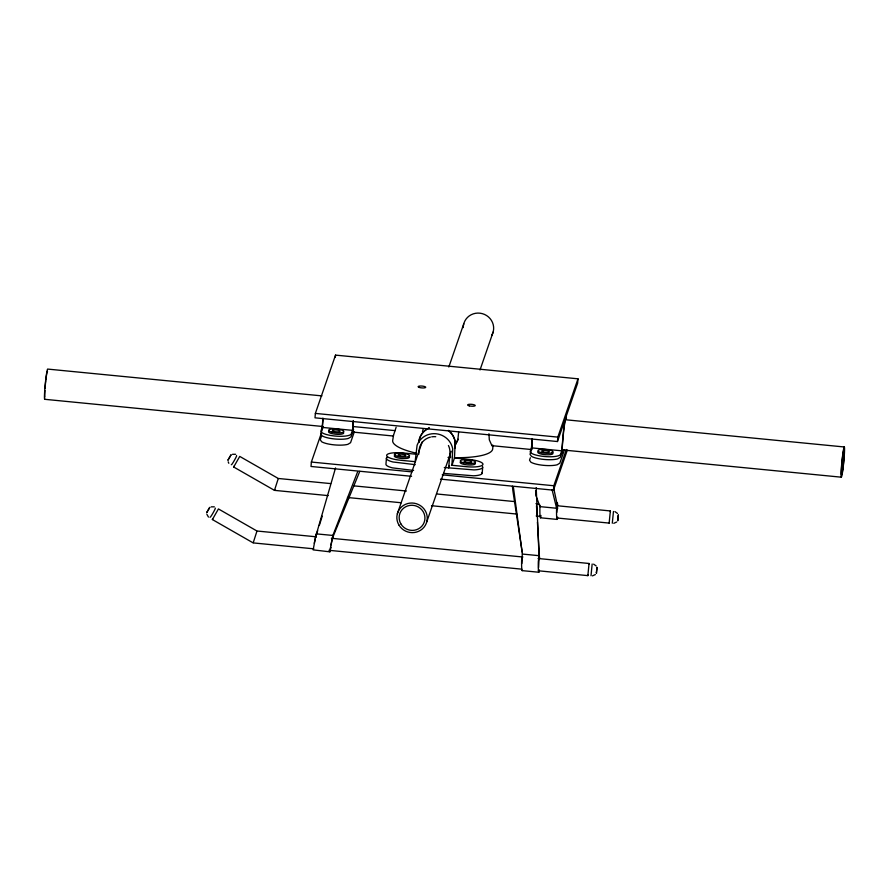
<?xml version="1.0" encoding="UTF-8"?>
<svg xmlns="http://www.w3.org/2000/svg" width="889" height="889" viewBox="0 0 889 889"><rect width="100%" height="100%" fill="white"/><g stroke="black" fill="none" stroke-linecap="round" stroke-linejoin="round"><path stroke-width="1.33" d="M521.843 563.57L522.243 557.17M556.792 512.375L557.314 505.819L557.647 508.541M488.939 433.743L489.317 439.855L491.917 445.667L530.844 449.478M540.034 505.174L539.934 507.175A8.245 0.678 -89.3 0 0 539.99 515.253L540.268 517.465A8.501 0.7 -89.3 0 0 540.968 515.453M357.589 471.903L332.853 535.478L332.697 537.567L359.767 471.359M321.229 433.543L311.372 462.047L311.006 466.469L411.574 476.304M315.362 413.407L315.006 417.83L557.459 441.533L577.628 383.237L577.994 378.814L335.531 355.111L315.362 413.407L557.825 437.11L577.994 378.814M353.266 421.042L352.5 430.354L351.288 433.854A15.257 3.745 4.7 0 1 334.875 436.021A15.257 3.745 4.7 0 1 320.973 430.898L322.185 427.398L322.951 418.074M322.196 429.609L323.085 418.897M335.353 357.322L335.531 355.111M352.511 432.576L353.055 425.875M386.448 458.079L385.97 463.98A15.257 3.745 4.7 0 0 392.449 467.87L413.596 470.448M393.494 435.488L392.671 440.588A50.184 12.313 4.7 0 0 416.641 453.279M418.808 454.212L419.13 450.19A15.48 14.98 19.1 0 1 430.409 437.121M451.956 465.28L454.479 457.991L469.025 459.413A15.257 3.745 4.7 0 1 482.916 464.547A15.257 3.745 4.7 0 1 466.503 466.703L451.956 465.28L452.701 448.789A18.558 17.958 19.1 0 0 435.988 433.754A18.558 17.958 19.1 0 0 417.085 445.311L415.13 461.68L400.583 460.258A15.257 3.745 4.7 0 1 386.693 455.135A15.257 3.745 4.7 0 1 403.106 452.968L416.33 454.268M454.479 457.991L455.224 441.5A18.558 17.958 19.1 0 0 448.501 430.498M482.194 473.381L482.671 467.492M492.995 445.311L492.695 448.912A50.184 12.313 4.7 0 1 454.468 457.668M566.393 418.786A18.558 1.133 -84.4 0 0 563.17 434.243L561.77 450.823L560.559 454.312A15.257 3.745 4.7 0 1 544.146 456.479A15.257 3.745 4.7 0 1 530.255 451.356L531.466 447.856L532.233 438.533M531.578 448.734L532.022 443.378M440.5 479.127L553.469 490.172L553.825 485.75L566.382 449.478M557.459 441.533L557.825 437.11M561.781 453.034L562.993 438.299A15.48 0.945 -84.4 0 1 565.971 419.797L844.372 446.978A15.257 0.933 -84.4 0 1 842.694 470.948A15.257 0.933 -84.4 0 1 841.35 468.314A15.257 0.933 -84.4 0 1 844.372 446.978M536.7 497.651L539.956 506.63L556.625 508.264L557.014 503.707L553.591 487.672M315.617 537.545L315.651 536.812L314.25 543.279M316.151 534.967L335.542 467.936M348.166 497.84L348.121 498.985L348.488 497.951M330.541 547.257L330.397 548.824L330.819 547.357M332.175 540.012L332.319 538.445L330.919 544.913M313.773 548.824L253.176 542.901L212.382 519.543L212.638 518.787M316.217 536.8L256.965 531.011L218.438 508.941L212.382 519.543M328.197 495.618L274.479 490.361L233.685 467.003L233.94 466.247M330.63 483.594L278.268 478.471L239.741 456.413L233.685 467.003M332.386 539.634L332.864 535.445L316.184 533.856L313.15 549.88L329.852 551.825L330.508 549.502M396.127 427.287L393.271 436.021L353.222 432.11M422.486 431.932L423.22 428.576M418.641 442.411L419.608 438.021A18.558 17.958 19.1 0 1 429.098 427.976M458.024 439.21L455.579 444.4L457.824 440.099L458.646 432.087M588.118 574.872L587.862 575.628L538.278 570.771M609.421 522.332L609.154 523.088L556.825 517.976M253.243 542.679L256.91 531.233M278.213 478.704L274.479 490.361L274.745 489.606M316.44 534.622L317.684 530.666M319.34 525.388L322.24 516.153M323.263 426.531L320.74 433.843L322.14 435.866A15.257 3.745 4.7 0 0 348.388 438.433L351.044 436.799L353.578 429.487M321.518 436.077L320.251 439.733L321.651 441.755A15.257 3.745 4.7 0 0 347.899 444.322L350.555 442.7L354.355 431.732M397.361 513.72L422.286 441.7M448.823 366.99L463.78 323.785M426.742 521.943L451.212 451.234M480.016 369.968L493.151 331.997M449.523 465.503L448.689 467.936L449.901 453.201A15.48 14.98 19.1 0 0 448.445 445.511M532.122 448.2L530.011 454.301L531.411 456.324A15.257 3.745 4.7 0 0 557.659 458.891L560.314 457.268L562.848 449.945M530.366 457.757L529.522 460.202L530.922 462.213A15.257 3.745 4.7 0 0 557.17 464.78L559.837 463.158L564.471 449.745M553.469 490.172L567.36 450.012M231.296 464.736C231.351 466.014 237.785 454.746 236.541 455.557M209.993 517.265C210.048 518.543 216.483 507.286 215.238 508.097M332.864 535.445L329.852 551.825M556.614 505.685L610.354 510.942L609.154 523.088M612.299 523.21L613.466 511.475M538.067 558.492L589.051 563.482L587.862 575.628M591.007 575.739L592.163 564.015M522.41 553.98L521.654 560.003A8.245 0.678 -89.3 0 0 521.721 568.082L521.987 570.305A8.501 0.7 -89.3 0 0 522.343 570.382M539.034 558.648L538.59 567.593M491.917 445.667L492.606 445.178M616.655 522.021L613.777 523.332M595.352 574.561L592.474 575.872M232.474 454.301L235.618 454.29M211.171 506.841L214.327 506.83M321.907 395.894L47.762 369.091A15.257 0.933 -84.4 0 0 45.217 384.659A15.257 0.933 -84.4 0 0 44.883 399.183M352.977 426.52L395.149 430.643M44.628 399.294L322.907 426.509M561.581 449.845L841.238 477.182M322.185 427.398L352.5 430.354M531.466 447.856L561.77 450.823M415.219 464.658L392.938 461.98A15.257 3.745 4.7 0 1 387.293 457.19M444.289 467.503L474.004 469.903A15.257 3.745 4.7 0 0 482.483 466.503M443.8 473.404L473.526 475.804A15.257 3.745 4.7 0 0 482.005 472.392M311.372 462.047L411.929 471.881M442.244 474.837L553.825 485.75M354.055 485.883L406.417 491.006M436.732 493.973L515.276 501.652M535.945 503.674L538.701 503.941M347.477 497.507L401.195 502.752M431.487 505.719L516.876 514.064M536.167 515.953L540.29 516.353M540.445 517.787L557.114 519.42M331.375 538.289L522.91 557.014M328.93 550.313L521.743 569.16M522.165 570.627L538.834 572.249M614.932 511.597L617.499 513.442M593.63 564.137L596.197 565.971M208.471 517.065L206.881 514.331M228.184 461.791L228.795 463.269M610.354 510.942L610.454 511.82M589.051 563.482L589.151 564.348M552.047 489.595L556.625 508.264M539.356 557.17L539.49 557.781L537.434 522.154M522.199 552.036L512.82 490.35A27.281 3.267 81.6 0 1 512.442 486.216M513.431 487.294L522.343 554.058L539.012 555.681L536.211 487.583M557.803 505.319L557.359 502.774L556.603 508.797A8.245 0.678 -89.3 0 0 556.658 516.876L556.936 519.098A8.501 0.7 -89.3 0 0 557.636 517.087M539.523 558.148L539.078 555.603L538.323 561.626A8.245 0.678 -89.3 0 0 538.39 569.705L538.656 571.927A8.501 0.7 -89.3 0 0 539.356 569.916M535.611 490.639L535.934 496.129M536.489 505.719L537.123 516.676M431.721 436.855A15.48 14.98 19.1 0 1 435.743 436.732M409.429 457.357A7.623 1.867 4.7 0 1 399.272 458.179A7.623 1.867 4.7 0 1 395.605 455.068M475.248 463.302A7.623 1.867 4.7 0 1 467.136 464.88A7.623 1.867 4.7 0 1 460.613 461.88M343.61 432.621A7.623 1.867 4.7 0 1 335.497 434.199A7.623 1.867 4.7 0 1 328.974 431.187M552.28 452.568A7.623 1.867 4.7 0 1 545.768 454.735A7.623 1.867 4.7 0 1 538.245 451.645M44.872 397.016A12.946 0.789 -84.4 0 1 44.895 390.482M45.039 388.449A12.946 0.789 -84.4 0 1 45.772 380.692M45.895 379.625A12.946 0.789 -84.4 0 1 47.528 371.369M463.258 327.608A15.257 14.757 19.1 0 1 482.383 313.661A15.257 14.757 19.1 0 1 491.639 335.542M450.601 456.335A18.302 17.713 19.1 0 1 448.889 457.924M418.875 442.378A18.302 17.713 19.1 0 1 429.22 427.953M448.367 430.443A18.302 17.713 19.1 0 1 454.89 448.234M450.634 457.557A50.184 12.313 4.7 0 1 448.023 457.446M353.566 431.576A18.302 1.111 -84.4 0 1 353.333 420.541M531.966 448.889A18.302 1.111 -84.4 0 1 532.144 440.188M596.397 572.472L596.441 573.394L597.03 567.326L596.397 572.472M617.699 519.932L617.744 520.865L618.333 514.787L617.699 519.932M206.681 512.653L209.704 507.452L206.681 512.653M227.984 460.113L230.996 454.924L227.984 460.113M419.23 387.437A3.812 0.933 4.7 0 0 425.598 387.515A3.812 0.933 4.7 0 0 420.953 386.004A3.812 0.933 4.7 0 0 419.23 387.437M469.292 405.862A3.812 0.933 4.7 0 0 475.226 405.606A3.812 0.933 4.7 0 0 469.781 404.273A3.812 0.933 4.7 0 0 469.292 405.862M399.806 455.746A3.812 0.933 4.7 0 0 405.751 455.512A3.812 0.933 4.7 0 0 400.35 454.168A3.812 0.933 4.7 0 0 399.806 455.746M463.547 462.791A7.623 1.867 4.7 0 0 475.459 462.324A7.623 1.867 4.7 0 0 464.647 459.635A7.623 1.867 4.7 0 0 463.547 462.791M397.639 456.346A7.623 1.867 4.7 0 0 409.54 455.879A7.623 1.867 4.7 0 0 398.728 453.19A7.623 1.867 4.7 0 0 397.639 456.346M465.48 462.124A3.812 0.933 4.7 0 0 471.637 462.024A3.812 0.933 4.7 0 0 466.536 460.602A3.812 0.933 4.7 0 0 465.48 462.124M334.086 431.509A3.812 0.933 4.7 0 0 340.043 431.276A3.812 0.933 4.7 0 0 334.631 429.932A3.812 0.933 4.7 0 0 334.086 431.509M331.919 432.11A7.623 1.867 4.7 0 0 343.832 431.643A7.623 1.867 4.7 0 0 333.008 428.954A7.623 1.867 4.7 0 0 331.919 432.11M543.357 451.968A3.812 0.933 4.7 0 0 549.313 451.734A3.812 0.933 4.7 0 0 543.901 450.39A3.812 0.933 4.7 0 0 543.357 451.968M541.19 452.568A7.623 1.867 4.7 0 0 553.102 452.101A7.623 1.867 4.7 0 0 542.279 449.412A7.623 1.867 4.7 0 0 541.19 452.568M398.894 524.988A15.257 14.757 19.1 0 0 425.231 525.477A15.257 14.757 19.1 0 0 412.04 503.018A15.257 14.757 19.1 0 0 398.894 524.988M400.883 523.91A12.946 12.524 19.1 0 0 423.231 524.321A12.946 12.524 19.1 0 0 412.04 505.263A12.946 12.524 19.1 0 0 400.883 523.91M842.716 469.603A12.946 0.789 -84.4 0 0 844.128 449.256A12.946 0.789 -84.4 0 0 841.572 467.37A12.946 0.789 -84.4 0 0 842.716 469.603"/></g></svg>
